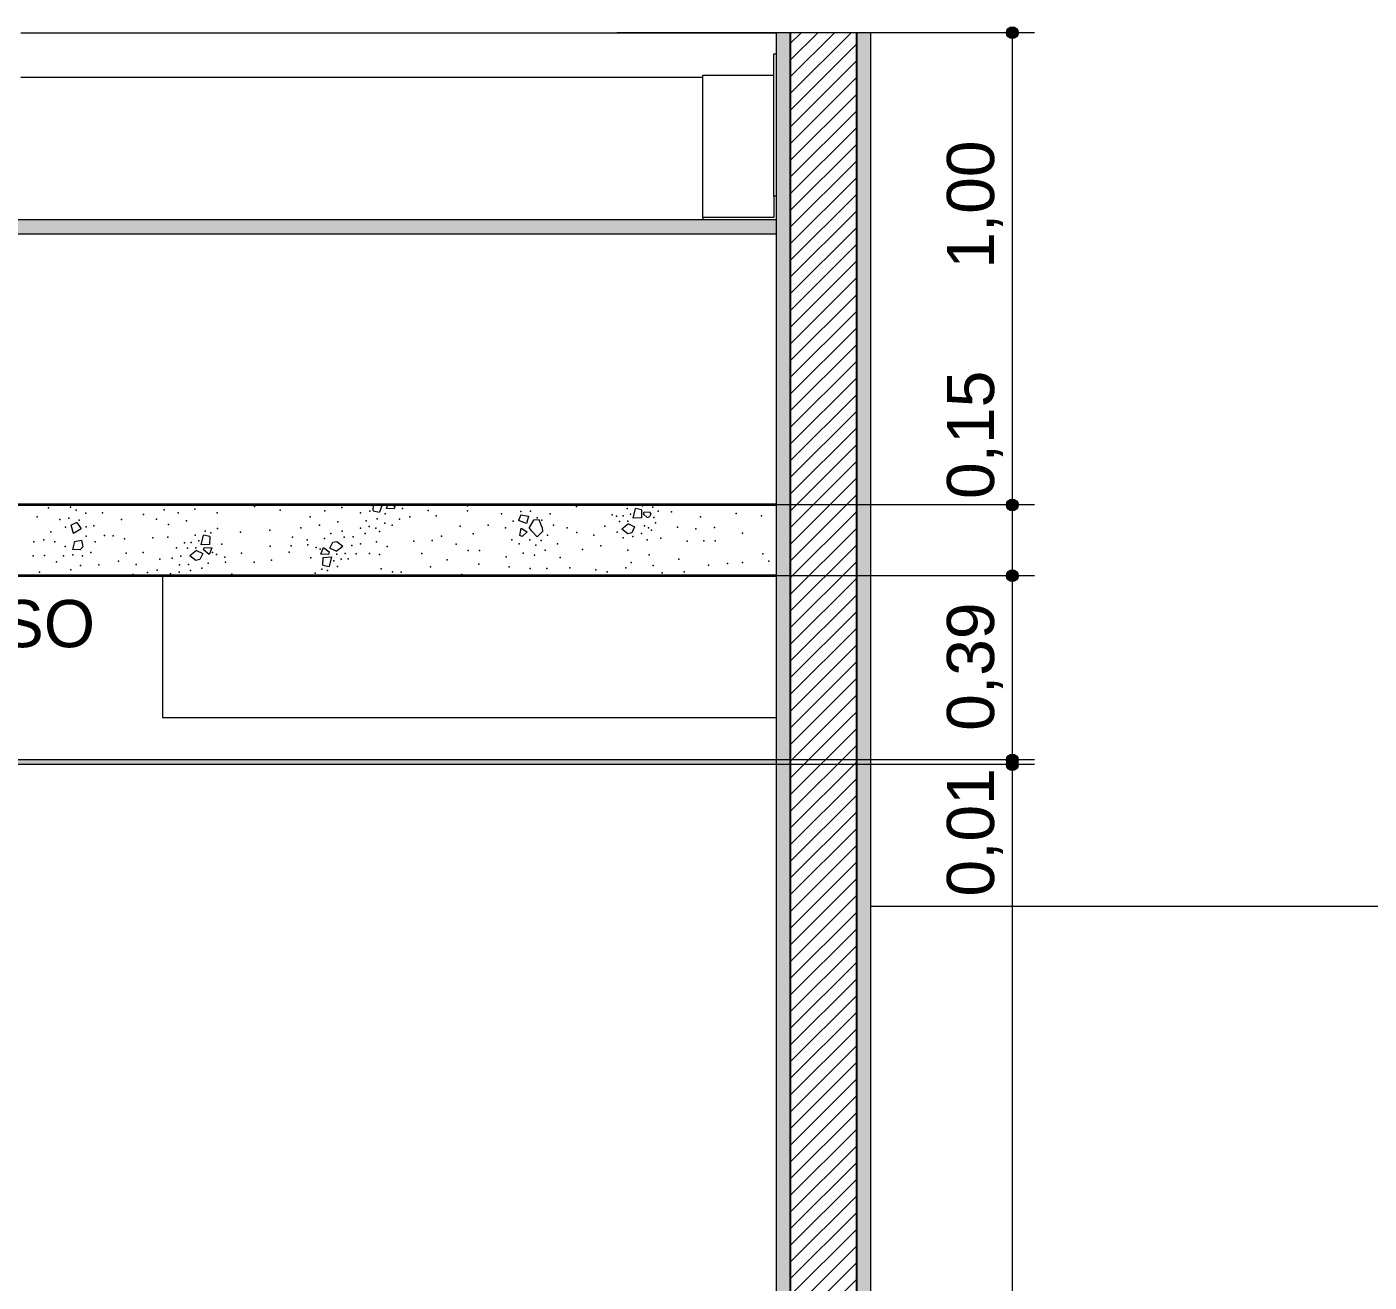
# Model space of a CAD drawing. Header units: metres. Extents: x -1783 to 21505, y -57 to 13660.
# Drawn here: x 17867.5 to 18151.7, y 7517.3 to 7783.2 of the extents above; entities that cross this region are included whole.
import ezdxf

# ---------------------------------------------------------------- set-up
doc = ezdxf.new("R2010")
doc.units = ezdxf.units.M
doc.header["$MEASUREMENT"] = 0
for name, color, linetype, lineweight in [('01_A Corte AA_1_ESTRUTURA-COB.EST_Caneta_No__241', 7, 'Continuous', 13), ('01_A Corte AA_1_ESTRUTURA-COB.EST_Caneta_No__98', 7, 'Continuous', 0), ('01_A Corte AA_1_FORRO.EXEC_Caneta_No__241', 7, 'Continuous', 13), ('01_A Corte AA_1_LAJES.EST_Caneta_No__1', 7, 'Continuous', 35), ('01_A Corte AA_1_LAJES.EST_Caneta_No__241', 7, 'Continuous', 13), ('01_A Corte AA_1_NOTAS-LAYOUT.EXEC_Caneta_No__241', 7, 'Continuous', 13), ('01_A Corte AA_1_PAREDE CONSTRUIR_Caneta_No__241', 7, 'Continuous', 13), ('01_A Corte AA_1_PAREDE CONSTRUIR_Caneta_No__3', 7, 'Continuous', 25)]:
    doc.layers.add(name, color=color, linetype=linetype, lineweight=lineweight)
for name, color, linetype, lineweight, true_color in [('01_A Corte AA_1_ESTRUTURA-COB.EST_Caneta_No__254', 7, 'Continuous', 0, 0xd1c9ad), ('01_A Corte AA_1_ESTRUTURA-COB.EST_Caneta_No__9', 7, 'Continuous', 5, 0x020202), ('01_A Corte AA_1_ESTRUTURA-COB.EST_Caneta_No__97', 7, 'Continuous', 5, 0x6b6b6b), ('01_B Corte BB_2_PAREDE CONSTRUIR_Caneta_No__16', 7, 'Continuous', 0, 0xc9c9c9)]:
    doc.layers.add(name, color=color, linetype=linetype, lineweight=lineweight, true_color=true_color)
for name, color, linetype in [('01_A Corte AA_1_FORRO.EXEC', 7, 'Continuous'), ('01_A Corte AA_1_PAREDE CONSTRUIR', 7, 'Continuous'), ('cotas', 7, 'Continuous'), ('COTAS EXECUTIVO.EXEC', 7, 'Continuous')]:
    doc.layers.add(name, color=color, linetype=linetype)
doc.styles.add('GENERATED_STYLE_1', font='arial.ttf')
pattern_1 = [(45, (22447.5286, 7311.9294), (-1.767767, 1.767767), [])]

# ---------------------------------------------------------------- blocks, each defined once
blk = doc.blocks.new('*X6658', base_point=(-79.8343, -33.8088))
at = {"layer": '01_A Corte AA_1_LAJES.EST_Caneta_No__241', "color": 7, "linetype": 'Continuous', "lineweight": 13, "ltscale": 1000}
for p, q in [((-45.0671, 3.6876), (-45.0666, 3.7)), ((-45.048, 3.7), (-45.0541, 3.6848)), ((-45.039, 3.6923), (-45.0359, 3.7)), ((-45.0256, 3.7), (-45.0217, 3.6968)), ((-45.0217, 3.6968), (-45.0231, 3.6915)), ((-45.0671, 3.6876), (-45.0541, 3.6848)), ((-45.0231, 3.6915), (-45.039, 3.6923)), ((-44.7548, 3.6793), (-44.7594, 3.6668)), ((-44.7426, 3.661), (-44.7594, 3.6668)), ((-44.7548, 3.6793), (-44.7384, 3.6764)), ((-44.7384, 3.6764), (-44.7426, 3.661)), ((-44.7274, 3.668), (-44.7366, 3.652)), ((-44.7154, 3.6687), (-44.7274, 3.668)), ((-44.7094, 3.652), (-44.7154, 3.6687)), ((-44.5168, 3.6717), (-44.5118, 3.6923)), ((-44.4994, 3.6728), (-44.5168, 3.6717)), ((-44.4988, 3.6895), (-44.5118, 3.6923)), ((-44.4988, 3.6895), (-44.4994, 3.6728)), ((-44.495, 3.6802), (-44.4937, 3.6854)), ((-44.4869, 3.6735), (-44.495, 3.6802)), ((-44.4937, 3.6854), (-44.4811, 3.6848)), ((-44.4869, 3.6735), (-44.4815, 3.6755)), ((-44.479, 3.6817), (-44.4815, 3.6755)), ((-44.479, 3.6817), (-44.4811, 3.6848)), ((-45.6949, 3.663), (-45.707, 3.6575)), ((-45.7016, 3.6396), (-45.707, 3.6575)), ((-45.6854, 3.6493), (-45.7016, 3.6396)), ((-45.6949, 3.663), (-45.6854, 3.6493)), ((-44.7569, 3.6352), (-44.754, 3.6508)), ((-44.754, 3.6508), (-44.7409, 3.6433)), ((-44.7409, 3.6433), (-44.7519, 3.6331)), ((-44.7323, 3.645), (-44.7366, 3.652)), ((-44.7201, 3.6324), (-44.7323, 3.645)), ((-44.7085, 3.6436), (-44.7201, 3.6324)), ((-44.7094, 3.652), (-44.7085, 3.6436)), ((-44.5269, 3.6599), (-44.5406, 3.6488)), ((-44.5279, 3.6388), (-44.5406, 3.6488)), ((-44.5197, 3.6408), (-44.5279, 3.6388)), ((-44.5269, 3.6599), (-44.5136, 3.6535)), ((-44.5136, 3.6535), (-44.5197, 3.6408)), ((-45.6995, 3.6224), (-45.7037, 3.6053)), ((-45.6995, 3.6224), (-45.685, 3.6254)), ((-45.6823, 3.6115), (-45.6876, 3.605)), ((-45.685, 3.6254), (-45.6823, 3.6115)), ((-45.4314, 3.6152), (-45.4263, 3.6358)), ((-45.414, 3.6163), (-45.4314, 3.6152)), ((-45.4133, 3.633), (-45.4263, 3.6358)), ((-45.4263, 3.6046), (-45.4249, 3.6099)), ((-45.4249, 3.6099), (-45.409, 3.6092)), ((-45.4133, 3.633), (-45.414, 3.6163)), ((-45.1779, 3.596), (-45.1723, 3.6101)), ((-45.1723, 3.6101), (-45.1607, 3.6005)), ((-45.1588, 3.6082), (-45.1527, 3.6209)), ((-45.1527, 3.6209), (-45.1445, 3.6229)), ((-45.1455, 3.6018), (-45.1318, 3.6129)), ((-45.1445, 3.6229), (-45.1318, 3.6129)), ((-44.7519, 3.6331), (-44.7569, 3.6352)), ((-45.6876, 3.605), (-45.7037, 3.6053)), ((-45.4415, 3.6034), (-45.4551, 3.5923)), ((-45.4425, 3.5822), (-45.4551, 3.5923)), ((-45.4343, 3.5843), (-45.4425, 3.5822)), ((-45.4415, 3.6034), (-45.4281, 3.597)), ((-45.4281, 3.597), (-45.4343, 3.5843)), ((-45.4147, 3.5951), (-45.4263, 3.6046)), ((-45.409, 3.6092), (-45.4147, 3.5951)), ((-45.162, 3.5953), (-45.1779, 3.596)), ((-45.1736, 3.5722), (-45.173, 3.5889)), ((-45.173, 3.5889), (-45.1556, 3.59)), ((-45.1607, 3.6005), (-45.162, 3.5953)), ((-45.1556, 3.59), (-45.1606, 3.5694)), ((-45.1455, 3.6018), (-45.1588, 3.6082)), ((-45.1736, 3.5722), (-45.1606, 3.5694))]:
    blk.add_line(p, q, dxfattribs=at)
for p in [(-45.7082, 3.6952), (-45.3186, 3.6964), (-44.8675, 3.6981), (-44.637, 3.6966), (-44.4967, 3.6978), (-44.475, 3.6951), (-45.7785, 3.6745), (-45.7546, 3.6936), (-45.7305, 3.6693), (-45.7116, 3.6718), (-45.6959, 3.6887), (-45.6899, 3.6678), (-45.6756, 3.6827), (-45.6402, 3.6832), (-45.6003, 3.669), (-45.5536, 3.68), (-45.5258, 3.67), (-45.5097, 3.6893), (-45.4805, 3.6831), (-45.4449, 3.6907), (-45.3976, 3.6836), (-45.264, 3.6892), (-45.2004, 3.6745), (-45.1698, 3.6873), (-45.1337, 3.6944), (-45.0944, 3.6836), (-45.0818, 3.6666), (-45.074, 3.6869), (-45.0591, 3.6706), (-45.042, 3.6815), (-45.0112, 3.6701), (-45.0053, 3.6926), (-44.9894, 3.6748), (-44.9507, 3.6881), (-44.9337, 3.6767), (-44.8676, 3.6876), (-44.7958, 3.6811), (-44.7546, 3.6862), (-44.734, 3.687), (-44.7202, 3.6729), (-44.7102, 3.6678), (-44.6927, 3.6813), (-44.5609, 3.6792), (-44.5522, 3.6762), (-44.5377, 3.6769), (-44.5296, 3.6924), (-44.5222, 3.6802), (-44.4729, 3.6736), (-44.4635, 3.687), (-44.4353, 3.6852), (-44.3744, 3.6745), (-44.2987, 3.6817), (-44.2451, 3.6768), (-45.75, 3.6433), (-45.7186, 3.6527), (-45.6748, 3.6536), (-45.6586, 3.6554), (-45.5008, 3.6588), (-45.4626, 3.666), (-45.4233, 3.6444), (-45.4112, 3.6412), (-45.3969, 3.65), (-45.3482, 3.6422), (-45.2858, 3.6469), (-45.2204, 3.6516), (-45.1811, 3.6569), (-45.1572, 3.6392), (-45.1419, 3.664), (-45.1331, 3.6443), (-45.0943, 3.6505), (-45.0843, 3.6394), (-45.0759, 3.654), (-45.0613, 3.6507), (-45.0537, 3.6438), (-45.0425, 3.6611), (-45.0273, 3.6568), (-44.8829, 3.6547), (-44.8557, 3.6388), (-44.8237, 3.6573), (-44.7871, 3.6515), (-44.7706, 3.6655), (-44.6851, 3.6569), (-44.6564, 3.6516), (-44.6363, 3.6413), (-44.5768, 3.6547), (-44.5507, 3.6424), (-44.5457, 3.6646), (-44.5281, 3.6659), (-44.4989, 3.6396), (-44.4926, 3.6556), (-44.4844, 3.6517), (-44.4777, 3.6466), (-44.4692, 3.662), (-44.4227, 3.6528), (-44.3841, 3.6494), (-44.3442, 3.6523), (-44.2855, 3.6403), (-45.7859, 3.6216), (-45.7646, 3.6263), (-45.7412, 3.6218), (-45.7191, 3.6122), (-45.675, 3.6339), (-45.6561, 3.6218), (-45.636, 3.6352), (-45.6179, 3.6345), (-45.5939, 3.628), (-45.5338, 3.6301), (-45.5017, 3.6318), (-45.4668, 3.6197), (-45.4523, 3.6203), (-45.4442, 3.6359), (-45.4367, 3.6237), (-45.3874, 3.6171), (-45.2854, 3.6128), (-45.2411, 3.6136), (-45.238, 3.6314), (-45.2073, 3.6264), (-45.2055, 3.6155), (-45.188, 3.6101), (-45.1701, 3.6287), (-45.1287, 3.6317), (-45.1125, 3.6139), (-45.1093, 3.6323), (-45.0939, 3.6179), (-45.0601, 3.6222), (-45.0378, 3.6123), (-44.9814, 3.623), (-44.9426, 3.6245), (-44.9224, 3.6337), (-44.8916, 3.6169), (-44.7735, 3.6259), (-44.7582, 3.6175), (-44.7358, 3.6263), (-44.7225, 3.6149), (-44.7118, 3.6249), (-44.6978, 3.6363), (-44.6767, 3.6173), (-44.6001, 3.636), (-44.5851, 3.6135), (-44.5376, 3.6306), (-44.5171, 3.6333), (-44.4871, 3.6264), (-44.4578, 3.6297), (-44.4023, 3.6233), (-44.3668, 3.6239), (-44.343, 3.6241), (-45.7875, 3.5925), (-45.7633, 3.5926), (-45.7227, 3.5922), (-45.7031, 3.5942), (-45.6827, 3.5923), (-45.6652, 3.5991), (-45.5906, 3.5981), (-45.5546, 3.5991), (-45.5192, 3.5853), (-45.4931, 3.5873), (-45.4835, 3.6088), (-45.4745, 3.5913), (-45.4602, 3.6081), (-45.4426, 3.6094), (-45.4072, 3.5991), (-45.399, 3.5951), (-45.3815, 3.5897), (-45.3457, 3.5982), (-45.2827, 3.5833), (-45.2451, 3.5999), (-45.1995, 3.5881), (-45.1798, 3.6061), (-45.1502, 3.5815), (-45.1443, 3.5958), (-45.1347, 3.5848), (-45.1267, 3.5971), (-45.1202, 3.5855), (-45.1035, 3.5964), (-45.0749, 3.5971), (-45.0537, 3.5949), (-44.9643, 3.597), (-44.9105, 3.584), (-44.8663, 3.6035), (-44.8421, 3.6037), (-44.7859, 3.5901), (-44.7497, 3.5977), (-44.7253, 3.5939), (-44.7032, 3.6043), (-44.6714, 3.5884), (-44.6239, 3.6058), (-44.5279, 3.6042), (-44.4827, 3.5942), (-44.4199, 3.5851), (-44.2421, 3.5961), (-45.7738, 3.5573), (-45.7379, 3.5792), (-45.7071, 3.5625), (-45.6869, 3.5717), (-45.6481, 3.5732), (-45.6065, 3.5807), (-45.5694, 3.5739), (-45.5452, 3.5568), (-45.5245, 3.5619), (-45.4963, 3.5543), (-45.4779, 3.5578), (-45.4776, 3.5729), (-45.4583, 3.5735), (-45.4539, 3.5609), (-45.4298, 3.566), (-45.4168, 3.5765), (-45.3797, 3.5788), (-45.3665, 3.5536), (-45.3194, 3.5789), (-45.1901, 3.5552), (-45.1757, 3.5639), (-45.1637, 3.5608), (-45.1428, 3.5693), (-45.0504, 3.565), (-45.0264, 3.5585), (-45.0083, 3.5578), (-44.9458, 3.569), (-44.8436, 3.5745), (-44.7794, 3.5686), (-44.7346, 3.5652), (-44.6998, 3.5653), (-44.6506, 3.5668), (-44.5961, 3.5623), (-44.5718, 3.5585), (-44.5321, 3.5669), (-44.5207, 3.5783), (-44.4747, 3.5718), (-44.455, 3.5564), (-44.4085, 3.558), (-44.3573, 3.5725), (-44.317, 3.5763), (-44.2849, 3.5784), (-44.2291, 3.5811), (-45.5759, 3.5524), (-44.8795, 3.5528), (-44.3963, 3.5515)]:
    blk.add_point(p, dxfattribs=at)

msp = doc.modelspace()

# ---------------------------------------------------------------- hatches: boundary and pattern name
at = {"layer": '01_A Corte AA_1_ESTRUTURA-COB.EST_Caneta_No__254', "linetype": 'Continuous', "lineweight": 0, "true_color": 0xd1c9ad}
h = msp.add_hatch(dxfattribs=at)
h.set_pattern_fill('HAIE_OD_0001', color=9, scale=100, style=0, pattern_type=2)
h.set_pattern_definition([(45, (22447.529, 7361.93), (-15.9099, 15.9099), [0, -15, 0, -22.5]), (110, (22497.529, 7361.93), (21.14308, 7.69545), [0, -11, 0, -19])])
h.paths.add_polyline_path([(18025.625, 7742.814), (18010.625, 7742.814), (18010.625, 7742.312), (18026.125, 7742.312), (18026.125, 7747.337), (18025.625, 7747.337)])
at = {"layer": '01_A Corte AA_1_ESTRUTURA-COB.EST_Caneta_No__97', "linetype": 'Continuous', "lineweight": 5, "true_color": 0x6b6b6b}
h = msp.add_hatch(dxfattribs=at)
h.set_pattern_fill('AR_CONC_0001', color=251, scale=100, style=0, pattern_type=2)
h.set_pattern_definition([(50, (22447.53, 7311.93), (-54.6554, 4.78173), [5.715, -62.865]), (355, (22447.53, 7311.93), (-10.57303, 57.31705), [4.572, -50.29218]), (100.4514, (22452.083, 7311.53), (44.08237, 52.53533), [4.857, -53.42707]), (46.1842, (22447.53, 7327.17), (-81.3237, 12.6127), [8.5725, -94.2975]), (96.6356, (22454.306, 7326.12), (71.2212, 74.2278), [7.2855, -80.1407]), (351.1842, (22447.53, 7327.17), (71.2212, 74.2278), [6.858, -75.4379]), (21, (22455.15, 7323.36), (-45.48432, 30.67956), [5.715, -62.865]), (326, (22455.15, 7323.36), (18.5406, 55.2564), [4.572, -50.292]), (71.4514, (22458.94, 7320.803), (64.02493, 24.57683), [4.857, -53.427]), (37.5, (22447.529, 7311.93), (0.92658, 25.36651), [0, -49.6824, 0, -51.054, 0, -50.4825]), (7.5, (22447.53, 7311.93), (20.0459, 30.05417), [0, -29.1084, 0, -48.5394, 0, -19.2405]), (327.5, (22430.536, 7311.93), (-40.67718, 1.718623), [0, -19.05, 0, -59.436, 0, -78.867]), (317.5, (22422.916, 7311.93), (44.43875, 7.62795), [0, -24.765, 0, -39.4716, 0, -56.007])])
h.paths.add_polyline_path([(15816.125, 7742.312), (15816.125, 7739.297), (18026.125, 7739.297), (18026.125, 7742.312)])
at = {"layer": '01_A Corte AA_1_FORRO.EXEC', "linetype": 'Continuous', "lineweight": 0, "true_color": 0xffffff}
msp.add_hatch(color=7, dxfattribs=at).paths.add_polyline_path([(18026.125, 7627.929), (17716.292, 7627.929), (17716.292, 7626.929), (18026.125, 7626.929)])
at = {"layer": '01_A Corte AA_1_PAREDE CONSTRUIR', "linetype": 'Continuous', "lineweight": 0, "true_color": 0xffffff}
for points in [[(18026.125, 7781.929), (18026.125, 7636.929), (18029.125, 7636.929), (18029.125, 7781.929)], [(18043.125, 7636.929), (18046.125, 7636.929), (18046.125, 7781.929), (18043.125, 7781.929)], [(18026.125, 7636.929), (18026.125, 7311.929), (18029.125, 7311.929), (18029.125, 7636.929)], [(18043.125, 7311.929), (18046.125, 7311.929), (18046.125, 7636.929), (18043.125, 7636.929)]]:
    msp.add_hatch(color=7, dxfattribs=at).paths.add_polyline_path(points)
at = {"layer": '01_A Corte AA_1_PAREDE CONSTRUIR', "linetype": 'Continuous', "lineweight": 0, "true_color": 0x000000}
h = msp.add_hatch(dxfattribs=at)
h.set_pattern_fill('COMMON_BRICK_0001', color=18, scale=100, style=0, pattern_type=2)
h.set_pattern_definition(pattern_1)
h.paths.add_polyline_path([(18029.125, 7781.929), (18029.125, 7636.929), (18043.125, 7636.929), (18043.125, 7781.929)])
h = msp.add_hatch(dxfattribs=at)
h.set_pattern_fill('COMMON_BRICK_0001', color=18, scale=100, style=0, pattern_type=2)
h.set_pattern_definition(pattern_1)
h.paths.add_polyline_path([(18029.125, 7636.929), (18029.125, 7311.929), (18043.125, 7311.929), (18043.125, 7636.929)])
at = {"layer": 'cotas'}
h = msp.add_hatch(color=7, dxfattribs=at)
h.dxf.hatch_style = 1
h.paths.add_polyline_path([(21504.961, 13659.963), (10304.961, 13659.963), (10304.961, 5739.963), (21504.961, 5739.963)])
h.paths.add_polyline_path([(10571.627, 13593.296), (21371.627, 13593.296), (21371.627, 5806.63), (10571.627, 5806.63)], flags=16)
at = {"layer": 'COTAS EXECUTIVO.EXEC', "linetype": 'Continuous', "lineweight": 13, "ltscale": 1000}
for points in [[(18074.9, 7781.929), (18074.996, 7781.451), (18075.267, 7781.046), (18075.672, 7780.775), (18076.15, 7780.679), (18076.629, 7780.775), (18077.034, 7781.046), (18077.305, 7781.451), (18077.4, 7781.929), (18077.305, 7782.408), (18077.034, 7782.813), (18076.629, 7783.084), (18076.15, 7783.179), (18075.672, 7783.084), (18075.267, 7782.813), (18074.996, 7782.408)], [(18074.9, 7681.929), (18074.996, 7681.451), (18075.267, 7681.046), (18075.672, 7680.775), (18076.15, 7680.679), (18076.629, 7680.775), (18077.034, 7681.046), (18077.305, 7681.451), (18077.4, 7681.929), (18077.305, 7682.408), (18077.034, 7682.813), (18076.629, 7683.084), (18076.15, 7683.179), (18075.672, 7683.084), (18075.267, 7682.813), (18074.996, 7682.408)], [(18074.9, 7666.929), (18074.996, 7666.451), (18075.267, 7666.046), (18075.672, 7665.775), (18076.15, 7665.679), (18076.629, 7665.775), (18077.034, 7666.046), (18077.305, 7666.451), (18077.4, 7666.929), (18077.305, 7667.408), (18077.034, 7667.813), (18076.629, 7668.084), (18076.15, 7668.179), (18075.672, 7668.084), (18075.267, 7667.813), (18074.996, 7667.408)], [(18074.9, 7627.929), (18074.996, 7627.451), (18075.267, 7627.046), (18075.672, 7626.775), (18076.15, 7626.679), (18076.629, 7626.775), (18077.034, 7627.046), (18077.305, 7627.451), (18077.4, 7627.929), (18077.305, 7628.408), (18077.034, 7628.813), (18076.629, 7629.084), (18076.15, 7629.179), (18075.672, 7629.084), (18075.267, 7628.813), (18074.996, 7628.408)], [(18074.9, 7626.929), (18074.996, 7626.451), (18075.267, 7626.046), (18075.672, 7625.775), (18076.15, 7625.679), (18076.629, 7625.775), (18077.034, 7626.046), (18077.305, 7626.451), (18077.4, 7626.929), (18077.305, 7627.408), (18077.034, 7627.813), (18076.629, 7628.084), (18076.15, 7628.179), (18075.672, 7628.084), (18075.267, 7627.813), (18074.996, 7627.408)]]:
    msp.add_hatch(color=256, dxfattribs=at).paths.add_polyline_path(points)

# ---------------------------------------------------------------- linework, layer by layer
at = {"layer": '01_A Corte AA_1_ESTRUTURA-COB.EST_Caneta_No__241', "color": 7, "linetype": 'Continuous', "lineweight": 13, "ltscale": 1000}
for p, q in [((18025.625, 7747.337), (18025.625, 7777.474)), ((18025.625, 7777.474), (18026.125, 7777.474)), ((18010.625, 7772.951), (18025.625, 7772.951)), ((18010.625, 7742.814), (18010.625, 7772.951)), ((18025.625, 7747.337), (18025.625, 7772.951)), ((18010.625, 7742.312), (15816.125, 7742.312)), ((18026.125, 7742.312), (18010.625, 7742.312)), ((18026.125, 7739.297), (15816.125, 7739.297))]:
    msp.add_line(p, q, dxfattribs=at)
at = {"layer": '01_A Corte AA_1_ESTRUTURA-COB.EST_Caneta_No__9', "color": 18, "linetype": 'Continuous', "lineweight": 5, "ltscale": 1000, "true_color": 0x020202}
msp.add_line((18010.625, 7772.449), (17866.169, 7772.449), dxfattribs=at)
at = {"layer": '01_A Corte AA_1_ESTRUTURA-COB.EST_Caneta_No__98', "color": 7, "linetype": 'Continuous', "lineweight": 0, "ltscale": 1000}
for p, q in [((18025.625, 7747.337), (18025.625, 7742.814)), ((18026.125, 7747.337), (18025.625, 7747.337)), ((18010.625, 7742.814), (18010.625, 7742.312)), ((18025.625, 7742.814), (18010.625, 7742.814))]:
    msp.add_line(p, q, dxfattribs=at)
at = {"layer": '01_A Corte AA_1_FORRO.EXEC_Caneta_No__241', "color": 7, "linetype": 'Continuous', "lineweight": 13, "ltscale": 1000}
for p, q in [((18026.125, 7627.929), (17716.292, 7627.929)), ((18026.125, 7626.929), (17716.292, 7626.929))]:
    msp.add_line(p, q, dxfattribs=at)
at = {"layer": '01_A Corte AA_1_LAJES.EST_Caneta_No__1', "color": 7, "linetype": 'Continuous', "lineweight": 35, "ltscale": 1000}
for p, q in [((18026.125, 7681.929), (15816.125, 7681.929)), ((18026.125, 7666.929), (17066.125, 7666.929))]:
    msp.add_line(p, q, dxfattribs=at)
at = {"layer": '01_A Corte AA_1_PAREDE CONSTRUIR_Caneta_No__241', "color": 7, "linetype": 'Continuous', "lineweight": 13, "ltscale": 1000}
for p, q in [((17866.169, 7781.929), (18026.125, 7781.929)), ((18026.125, 7781.929), (18026.125, 7747.337)), ((18046.125, 7781.929), (18046.125, 7636.929)), ((18026.125, 7739.297), (18026.125, 7681.929)), ((18026.125, 7681.929), (18026.125, 7666.929)), ((17896.169, 7666.929), (17896.169, 7636.929)), ((18026.125, 7666.929), (18026.125, 7636.929)), ((17896.169, 7636.929), (18026.125, 7636.929)), ((17896.169, 7636.929), (18026.125, 7636.929)), ((18026.125, 7636.929), (18026.125, 7627.929)), ((18046.125, 7636.929), (18046.125, 7311.929)), ((18026.125, 7627.929), (18026.125, 7626.929)), ((18026.125, 7626.929), (18026.125, 7321.929))]:
    msp.add_line(p, q, dxfattribs=at)
at = {"layer": '01_A Corte AA_1_PAREDE CONSTRUIR_Caneta_No__241', "color": 7, "linetype": 'Continuous', "lineweight": 13, "ltscale": 1000, "flags": 128}
for points in [[(18046.125, 7781.929), (18043.125, 7781.929), (18029.125, 7781.929), (18026.125, 7781.929)], [(18026.125, 7747.337), (18026.125, 7742.312), (18026.125, 7739.297)]]:
    msp.add_lwpolyline(points, dxfattribs=at)
at = {"layer": '01_A Corte AA_1_PAREDE CONSTRUIR_Caneta_No__3', "color": 7, "linetype": 'Continuous', "lineweight": 25, "ltscale": 1000}
for p, q in [((18029.125, 7781.929), (18029.125, 7636.929)), ((18043.125, 7781.929), (18043.125, 7636.929)), ((18029.125, 7636.929), (18029.125, 7311.929)), ((18043.125, 7636.929), (18043.125, 7311.929))]:
    msp.add_line(p, q, dxfattribs=at)
at = {"layer": '01_B Corte BB_2_PAREDE CONSTRUIR_Caneta_No__16', "color": 9, "linetype": 'Continuous', "lineweight": 0, "ltscale": 1000, "true_color": 0xc9c9c9}
msp.add_line((18046.125, 7596.929), (18276.125, 7596.929), dxfattribs=at)
at = {"layer": 'COTAS EXECUTIVO.EXEC', "linetype": 'Continuous', "lineweight": 13, "ltscale": 1000}
for p, q in [((18074.9, 7781.929), (17992.385, 7781.929)), ((18076.15, 7683.179), (18076.15, 7780.679)), ((18080.838, 7781.929), (18077.4, 7781.929)), ((18074.9, 7681.929), (17992.385, 7681.929)), ((18076.15, 7668.179), (18076.15, 7680.679)), ((18080.838, 7681.929), (18077.4, 7681.929)), ((18074.9, 7666.929), (17992.385, 7666.929)), ((18076.15, 7629.179), (18076.15, 7665.679)), ((18080.838, 7666.929), (18077.4, 7666.929)), ((18074.9, 7627.929), (17992.385, 7627.929)), ((18074.9, 7626.929), (17992.385, 7626.929)), ((18076.15, 7626.929), (18076.15, 7626.931)), ((18080.838, 7627.929), (18077.4, 7627.929)), ((18080.838, 7626.929), (18077.4, 7626.929)), ((18076.15, 7313.179), (18076.15, 7625.679))]:
    msp.add_line(p, q, dxfattribs=at)
for centre in [(18076.15, 7781.929), (18076.15, 7681.929), (18076.15, 7666.929), (18076.15, 7627.929), (18076.15, 7626.929)]:
    msp.add_circle(centre, 1.25, dxfattribs=at)

# ---------------------------------------------------------------- block references
at = {"layer": '01_A Corte AA_1_PAREDE CONSTRUIR', "color": 64, "linetype": 'Continuous', "lineweight": 0, "ltscale": 1000, "true_color": 0x80aa00, "xscale": 100, "yscale": 100, "zscale": 100}
msp.add_blockref('*X6658', (14464.102, 3931.048), dxfattribs=at)

# ---------------------------------------------------------------- texts
at = {"layer": '01_A Corte AA_1_NOTAS-LAYOUT.EXEC_Caneta_No__241', "color": 7, "linetype": 'Continuous', "lineweight": 13, "insert": (17754.638, 7661.796), "char_height": 10, "width": 150, "attachment_point": 1, "line_spacing_factor": 0.741718, "style": 'GENERATED_STYLE_1'}
msp.add_mtext('\\A1;\\pt0,241;FORRO DE GESSO ACARTONADO{\\H0.66x;\\S^  ;\\S^  ;\\S^  ;\\S^  ;\\S^  ;\\S^  ;\\S^  ;\\S^  ;\\S^  ;\\S^  ;\\S^  ;}', dxfattribs=at)
at = {"layer": 'COTAS EXECUTIVO.EXEC', "linetype": 'Continuous', "lineweight": 13, "ltscale": 1000, "char_height": 10, "width": 26.692, "attachment_point": 7, "rotation": 90, "style": 'GENERATED_STYLE_1'}
for s, insert in [('\\A1;1,00', (18074.15, 7731.929)), ('\\A1;0,15', (18074.15, 7683.179)), ('\\A1;0,39', (18074.15, 7634.083)), ('\\A1;0,01', (18074.15, 7598.987))]:
    msp.add_mtext(s, dxfattribs=dict(at, insert=insert))

doc.saveas('drawing.dxf')
